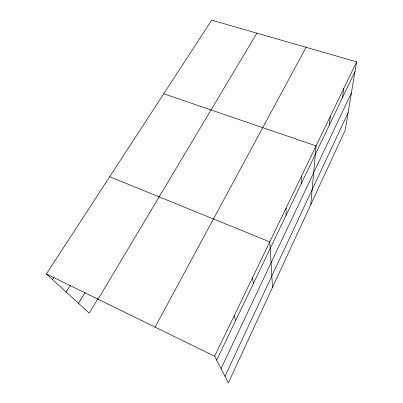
<?xml version="1.0" encoding="UTF-8"?>
<svg xmlns="http://www.w3.org/2000/svg" width="403" height="403" viewBox="0 0 403 403"><rect width="100%" height="100%" fill="white"/><g stroke="black" fill="none" stroke-linecap="round" stroke-linejoin="round"><path stroke-width="0.6" d="M286.065 215.368L286.1 208.079M301.086 184.015L301.504 176.126M310.758 204.669L316.088 145.881L163.749 93.788M329.241 125.268L330.319 116.366M342.444 97.712L343.809 88.393M356.61 61.845L345.18 130.214L228.38 382.85L214.653 356.252L46.39 273.949L211.716 20.15L356.61 61.845L214.653 356.252M224.99 376.281L348.101 112.749M221.04 368.629L351.421 92.892M216.673 360.166L354.993 71.527M155.095 327.12L306.079 47.307M97.914 298.583L89.219 313.136L46.39 273.949M98.03 299.207L256.892 33.152M78.479 303.308L84.998 292.633M66.107 291.989L70.434 285.072M52.586 279.617L53.931 277.526M109.712 176.746L269.798 241.891L272.509 287.404M234.168 315.776L235.584 320.707M252.515 277.727L253.391 283.546"/></g></svg>
